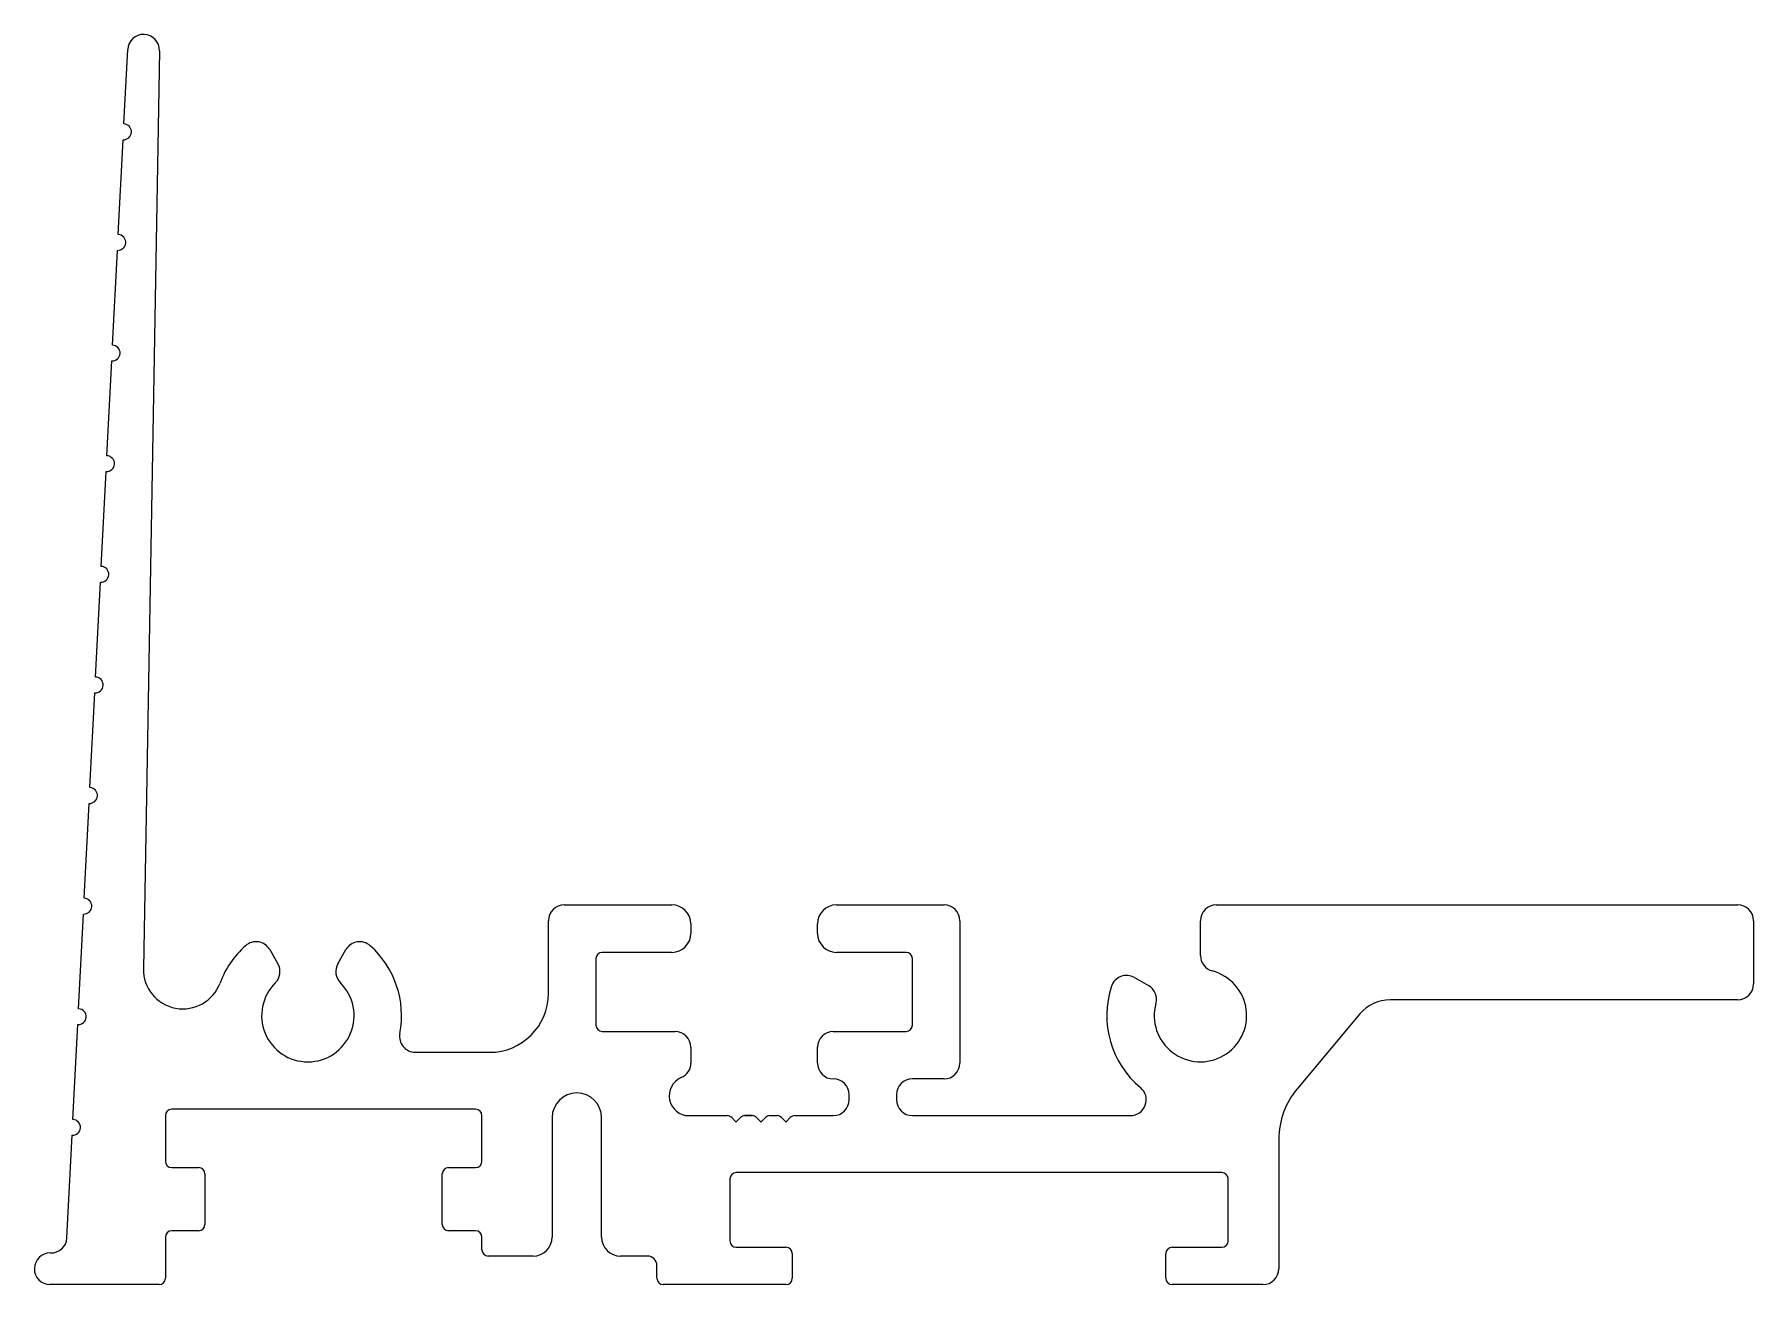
# Model space of a CAD drawing. Extents: x -27.7 to 41.3, y 1.5 to 51.6.
import ezdxf

# ---------------------------------------------------------------- set-up
doc = ezdxf.new("R2010")
doc.units = 0
doc.layers.add('1', color=4, linetype='CONTINUOUS')

msp = doc.modelspace()

# ---------------------------------------------------------------- linework, layer by layer
at = {"layer": '1', "color": 7, "linetype": 'CONTINUOUS'}
for p, q in [((-24.106, 48.035), (-23.954, 51.016)), ((-22.685, 50.973), (-23.328, 14.136)), ((-24.334, 43.596), (-24.139, 47.401)), ((-24.561, 39.157), (-24.366, 42.962)), ((-24.788, 34.718), (-24.593, 38.523)), ((-25.015, 30.279), (-24.821, 34.084)), ((-25.242, 25.839), (-25.048, 29.644)), ((-25.47, 21.4), (-25.275, 25.205)), ((-25.697, 16.961), (-25.502, 20.766)), ((-6.44, 16.695), (-2.122, 16.695)), ((4.482, 16.695), (8.8, 16.695)), ((19.722, 16.695), (40.646, 16.695)), ((-25.924, 12.522), (-25.729, 16.327)), ((-7.075, 13.139), (-7.075, 16.06)), ((-1.36, 15.933), (-1.36, 15.552)), ((3.72, 15.552), (3.72, 15.933)), ((9.435, 16.06), (9.435, 10.345)), ((19.087, 14.657), (19.087, 16.06)), ((41.281, 16.06), (41.281, 13.52)), ((-18.257, 14.899), (-17.931, 14.334)), ((-15.524, 14.334), (-15.198, 14.899)), ((-5.17, 14.536), (-5.17, 11.869)), ((-2.122, 14.79), (-4.916, 14.79)), ((7.276, 14.79), (4.482, 14.79)), ((7.53, 11.869), (7.53, 14.536)), ((16.438, 13.779), (17.003, 13.453)), ((40.646, 12.885), (26.701, 12.885)), ((-26.151, 8.083), (-25.957, 11.888)), ((25.485, 12.318), (22.974, 9.325)), ((-4.916, 11.615), (-1.995, 11.615)), ((4.355, 11.615), (7.276, 11.615)), ((-12.414, 10.777), (-9.437, 10.777)), ((-1.36, 10.98), (-1.36, 10.345)), ((3.72, 10.345), (3.72, 10.98)), ((8.8, 9.71), (7.53, 9.71)), ((4.99, 8.872), (4.99, 9.075)), ((6.895, 9.075), (6.895, 8.872)), ((-9.998, 8.491), (-22.19, 8.491)), ((-22.444, 8.237), (-22.444, 6.408)), ((-9.744, 6.408), (-9.744, 8.237)), ((-6.925, 8.157), (-6.925, 3.36)), ((-4.944, 3.36), (-4.944, 8.157)), ((-1.435, 8.237), (0.101, 8.237)), ((0.101, 8.237), (0.101, 8.237)), ((0.278, 8.163), (0.449, 7.992)), ((0.46, 7.992), (0.631, 8.163)), ((0.808, 8.237), (1.101, 8.237)), ((1.101, 8.237), (0.808, 8.237)), ((0.808, 8.237), (1.101, 8.237)), ((1.101, 8.237), (0.808, 8.237)), ((0.808, 8.237), (1.101, 8.237)), ((1.277, 8.163), (1.449, 7.992)), ((1.46, 7.992), (1.631, 8.163)), ((1.808, 8.237), (2.101, 8.237)), ((2.277, 8.163), (2.448, 7.992)), ((2.46, 7.992), (2.631, 8.163)), ((2.808, 8.237), (4.355, 8.237)), ((7.53, 8.237), (16.277, 8.237)), ((-26.395, 3.326), (-26.184, 7.449)), ((22.231, 7.284), (22.231, 2.09)), ((-22.19, 6.154), (-21.111, 6.154)), ((-20.857, 5.9), (-20.857, 3.868)), ((-11.332, 3.868), (-11.332, 5.9)), ((-11.078, 6.154), (-9.998, 6.154)), ((0.209, 5.697), (0.209, 3.207)), ((19.945, 5.951), (0.463, 5.951)), ((20.199, 3.207), (20.199, 5.697)), ((-21.111, 3.614), (-22.19, 3.614)), ((-9.998, 3.614), (-11.078, 3.614)), ((-22.444, 3.36), (-22.444, 1.709)), ((-9.744, 2.852), (-9.744, 3.36)), ((0.463, 2.953), (2.457, 2.953)), ((17.951, 2.953), (19.945, 2.953)), ((-7.687, 2.598), (-9.49, 2.598)), ((-3.102, 2.598), (-4.182, 2.598)), ((-2.721, 1.709), (-2.721, 2.217)), ((2.711, 2.699), (2.711, 1.709)), ((17.697, 1.709), (17.697, 2.699)), ((-22.698, 1.455), (-27.077, 1.455)), ((2.457, 1.455), (-2.467, 1.455)), ((21.596, 1.455), (17.951, 1.455))]:
    msp.add_line(p, q, dxfattribs=at)
for centre, radius, start, end in [((-23.319, 50.994), 0.635, 358.03489, 178.03489), ((-24.123, 47.718), 0.318, 267.06978, 87.06978), ((-24.35, 43.279), 0.318, 267.06978, 87.06978), ((-24.577, 38.84), 0.317, 267.06978, 87.06978), ((-24.804, 34.401), 0.318, 267.06978, 87.06978), ((-25.032, 29.962), 0.317, 267.06978, 87.06978), ((-25.259, 25.522), 0.318, 267.06978, 87.06978), ((-25.486, 21.083), 0.317, 267.06978, 87.06978), ((-25.713, 16.644), 0.317, 267.06978, 87.06978), ((-6.44, 16.06), 0.635, 90, 180), ((-2.122, 15.933), 0.762, 0, 90), ((4.482, 15.933), 0.762, 90, 180), ((8.8, 16.06), 0.635, 0, 90), ((19.722, 16.06), 0.635, 90, 180), ((40.646, 16.06), 0.635, 0, 90), ((-18.807, 14.581), 0.635, 30, 131.72719), ((-14.648, 14.581), 0.635, 48.27281, 150), ((-2.122, 15.552), 0.762, 270, 0), ((4.482, 15.552), 0.762, 180, 270), ((-16.727, 12.25), 3.759, 131.72719, 159.66052), ((-16.727, 12.25), 3.759, 349.00336, 48.27281), ((-4.916, 14.536), 0.254, 90, 180), ((7.276, 14.536), 0.254, 0, 90), ((19.722, 14.657), 0.635, 180, 255.22037), ((-21.74, 14.108), 1.587, 179, 339.66052), ((-18.48, 14.017), 0.635, 314.77963, 30), ((-14.974, 14.017), 0.635, 150, 225.22037), ((16.12, 13.229), 0.635, 60, 161.72719), ((19.087, 12.25), 1.854, 164.77963, 75.22037), ((-16.727, 12.25), 1.854, 134.77963, 45.22037), ((-9.437, 13.139), 2.362, 270, 0), ((19.087, 12.25), 3.759, 161.72719, 230.24501), ((16.685, 12.903), 0.635, 344.77963, 60), ((40.646, 13.52), 0.635, 270, 0), ((-25.94, 12.205), 0.318, 267.06978, 87.06978), ((26.701, 11.297), 1.587, 90, 140), ((-4.916, 11.869), 0.254, 180, 270), ((7.276, 11.869), 0.254, 270, 360), ((-12.414, 11.412), 0.635, 169.00336, 270), ((-1.995, 10.98), 0.635, 0, 90), ((4.355, 10.98), 0.635, 90, 180), ((-1.435, 9.03), 0.794, 113.07392, 270), ((-1.995, 10.345), 0.635, 293.07392, 0), ((4.355, 10.345), 0.635, 180, 270), ((4.355, 9.075), 0.635, 0, 90), ((7.53, 9.075), 0.635, 90, 180), ((8.8, 10.345), 0.635, 270, 0), ((-5.934, 8.157), 0.991, 0, 180), ((16.277, 8.872), 0.635, 270, 50.24501), ((25.406, 7.284), 3.175, 140, 180), ((-22.19, 8.237), 0.254, 90, 180), ((-9.998, 8.237), 0.254, 0, 90), ((4.355, 8.872), 0.635, 270, 0), ((7.53, 8.872), 0.635, 180, 270), ((-26.168, 7.766), 0.317, 267.06978, 87.06978), ((0.101, 7.987), 0.25, 45, 90), ((0.454, 7.998), 0.008, 225, 315), ((0.808, 7.987), 0.25, 90, 135), ((1.101, 7.987), 0.25, 45, 90), ((1.454, 7.998), 0.008, 225, 315), ((1.808, 7.987), 0.25, 90, 135), ((2.101, 7.987), 0.25, 45, 90), ((2.454, 7.998), 0.008, 225, 315), ((2.808, 7.987), 0.25, 90, 135), ((-22.19, 6.408), 0.254, 180, 270), ((-9.998, 6.408), 0.254, 270, 0), ((-21.111, 5.9), 0.254, 360, 90), ((-11.078, 5.9), 0.254, 90, 180), ((0.463, 5.697), 0.254, 90, 180), ((19.945, 5.697), 0.254, 0, 90), ((-22.19, 3.36), 0.254, 90, 180), ((-21.111, 3.868), 0.254, 270, 0), ((-11.078, 3.868), 0.254, 180, 270), ((-9.998, 3.36), 0.254, 0, 90), ((-27.029, 3.359), 0.635, 267.84663, 357.06978), ((-9.49, 2.852), 0.254, 180, 270), ((-7.687, 3.36), 0.762, 270, 360), ((-4.182, 3.36), 0.762, 180, 270), ((0.463, 3.207), 0.254, 180, 270), ((2.457, 2.699), 0.254, 0, 90), ((17.951, 2.699), 0.254, 90, 180), ((19.945, 3.207), 0.254, 270, 0), ((-27.065, 2.09), 0.635, 88.92332, 268.92332), ((-3.102, 2.217), 0.381, 360, 90), ((21.596, 2.09), 0.635, 270, 0), ((-22.698, 1.709), 0.254, 270, 0), ((-2.467, 1.709), 0.254, 180, 270), ((2.457, 1.709), 0.254, 270, 360), ((17.951, 1.709), 0.254, 180, 270)]:
    msp.add_arc(centre, radius, start, end, dxfattribs=at)

doc.saveas('drawing.dxf')
